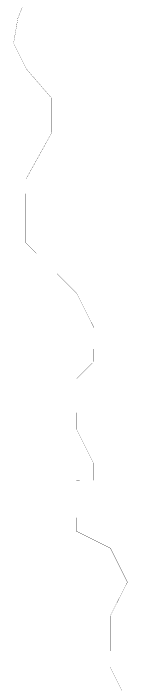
# Model space of a CAD drawing. Header units: metres. Extents: x 561401 to 594056, y 8460144 to 8508504.
# Drawn here: x 585242 to 585366, y 8497659 to 8498389 of the extents above; entities that cross this region are included whole.
import ezdxf

# ---------------------------------------------------------------- set-up
doc = ezdxf.new("R2010")
doc.units = ezdxf.units.M
doc.layers.add('1.2. AFECTADOS BASE GRAFICA SUNARP', color=150, linetype='Continuous')

msp = doc.modelspace()

# ---------------------------------------------------------------- linework, layer by layer
at = {"layer": '1.2. AFECTADOS BASE GRAFICA SUNARP', "color": 64, "linetype": 'Continuous', "lineweight": -3, "const_width": 0.2}
for points in [[(585365.53, 8497641.01), (585347.08, 8497677.98), (585347.2, 8497714.89), (585347.26, 8497733.35), (585365.95, 8497770.19), (585347.5, 8497807.16), (585310.42, 8497825.74), (585310.48, 8497844.19), (585310.53, 8497862.65), (585310.59, 8497881.1), (585329.17, 8497881.04), (585329.23, 8497899.5), (585310.77, 8497936.47), (585310.83, 8497954.92), (585310.95, 8497991.83), (585329.58, 8498010.22), (585329.7, 8498047.13), (585311.25, 8498084.1), (585292.74, 8498102.62), (585255.71, 8498139.65), (585255.83, 8498176.56), (585255.94, 8498208.85), (585283.96, 8498259.51), (585284.08, 8498296.42), (585256.32, 8498328.81), (585242.48, 8498356.54), (585247.22, 8498384.2), (585256.58, 8498407.24)], [(585256.58, 8498407.24), (585247.22, 8498384.2), (585242.48, 8498356.54), (585256.32, 8498328.81), (585284.08, 8498296.42), (585283.96, 8498259.51), (585255.94, 8498208.85), (585255.82, 8498172.16), (585255.74, 8498139.62), (585285.94, 8498109.42), (585311.25, 8498084.1), (585329.7, 8498047.13), (585329.58, 8498010.22), (585310.95, 8497991.83), (585310.85, 8497959.69), (585310.77, 8497936.47), (585329.23, 8497899.5), (585329.17, 8497881.04), (585310.59, 8497881.1), (585310.52, 8497858.03), (585310.48, 8497844.19), (585310.42, 8497825.74), (585347.5, 8497807.16), (585365.95, 8497770.19), (585347.26, 8497733.35), (585347.17, 8497705.66), (585347.08, 8497677.98), (585365.53, 8497641.01)]]:
    msp.add_lwpolyline(points, dxfattribs=at)

doc.saveas('drawing.dxf')
